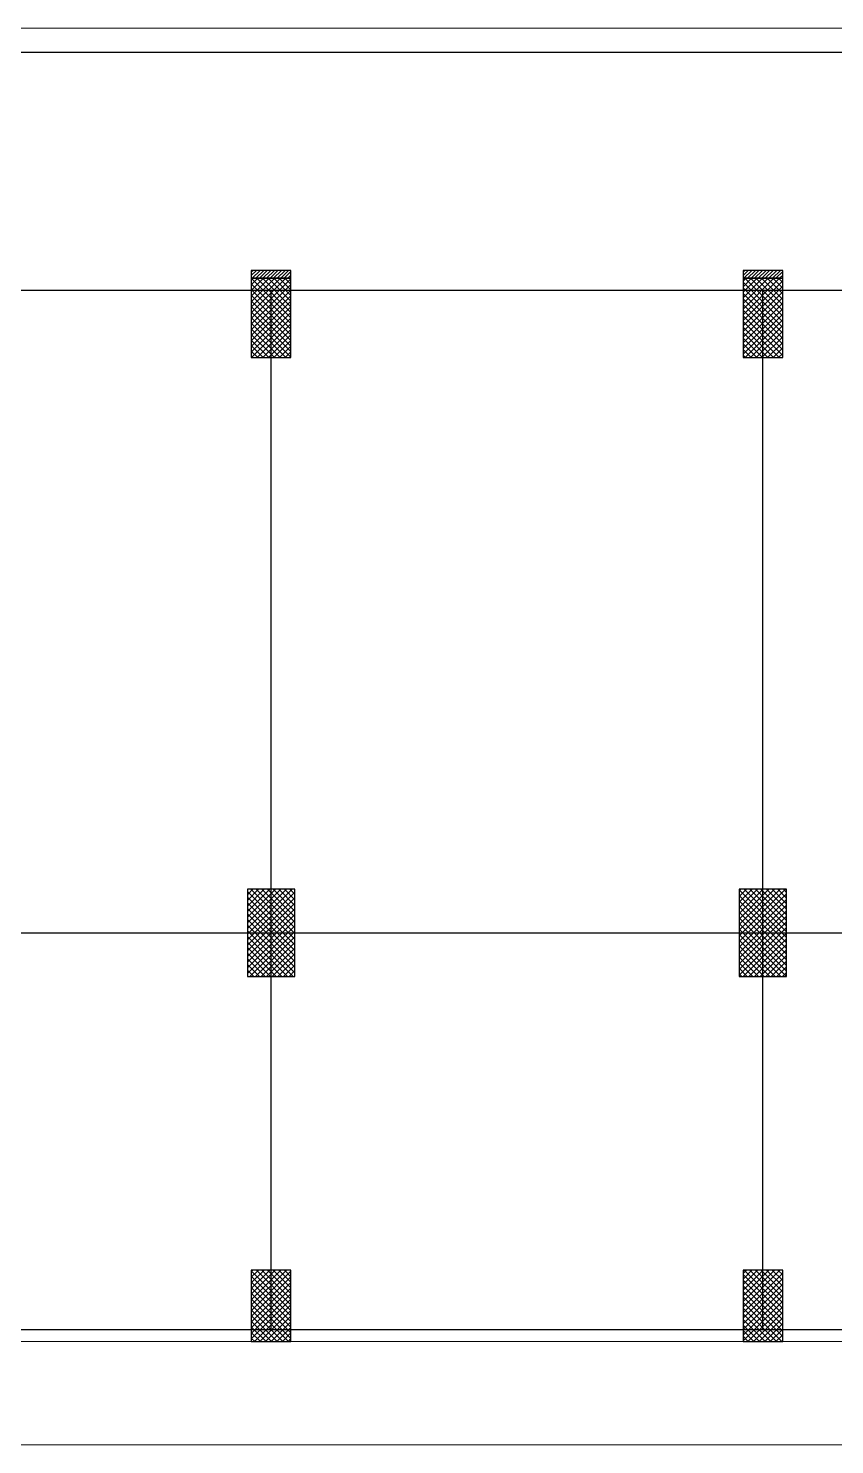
# Model space of a CAD drawing. Header units: millimetres. Extents: x -108 to 351, y -17 to 192.
# Drawn here: x 46.54 to 56.71, y -1.45 to 16.4 of the extents above; entities that cross this region are included whole.
import ezdxf

# ---------------------------------------------------------------- set-up
doc = ezdxf.new("R2010")
doc.units = ezdxf.units.MM
for name, color, linetype, lineweight in [('ars', 11, 'Continuous', 0), ('KOL', 1, 'Continuous', 30), ('lan', 7, 'Continuous', 15)]:
    doc.layers.add(name, color=color, linetype=linetype, lineweight=lineweight)
doc.layers.add('as', color=1, linetype='Continuous', plot=False)
pattern_1 = [(45, (0, -5), (-0.03535534, 0.03535534), []), (135, (0, -5), (-0.03535534, -0.03535534), [])]

# ---------------------------------------------------------------- blocks, each defined once
blk = doc.blocks.new('k1')
at = {"layer": 'ars'}
h = blk.add_hatch(dxfattribs=at)
h.set_pattern_fill('_USER', color=256, scale=0.05, angle=45, double=1, pattern_type=0)
h.set_pattern_definition(pattern_1)
h.paths.add_polyline_path([(-0.3, -0.55), (0.3, -0.55), (0.3, 0.55), (-0.3, 0.55)])
at = {"layer": 'KOL'}
blk.add_lwpolyline([(-0.3, -0.55), (0.3, -0.55), (0.3, 0.55), (-0.3, 0.55)], close=True, dxfattribs=at)
blk = doc.blocks.new('k3')
at = {"layer": 'ars'}
h = blk.add_hatch(dxfattribs=at)
h.set_pattern_fill('_USER', color=256, scale=0.05, angle=45, double=1, pattern_type=0)
h.set_pattern_definition([(45, (0, -5.05), (-0.03535534, 0.03535534), []), (135, (0, -5.05), (-0.03535534, -0.03535534), [])])
h.paths.add_polyline_path([(-0.25, -0.45), (0.25, -0.45), (0.25, 0.45), (-0.25, 0.45)])
at = {"layer": 'KOL'}
blk.add_lwpolyline([(-0.25, -0.45), (0.25, -0.45), (0.25, 0.45), (-0.25, 0.45)], close=True, dxfattribs=at)
blk = doc.blocks.new('k2')
at = {"layer": 'ars'}
h = blk.add_hatch(dxfattribs=at)
h.set_pattern_fill('_USER', color=256, scale=0.05, angle=45, double=1, pattern_type=0)
h.set_pattern_definition(pattern_1)
h.paths.add_polyline_path([(-0.25, -0.5), (0.25, -0.5), (0.25, 0.5), (-0.25, 0.5)])
at = {"layer": 'KOL'}
blk.add_lwpolyline([(-0.25, -0.5), (0.25, -0.5), (0.25, 0.5), (-0.25, 0.5)], close=True, dxfattribs=at)
blk = doc.blocks.new('lt dasar')
at = {"layer": 'ars'}
h = blk.add_hatch(dxfattribs=at)
h.set_pattern_fill('ANSI31', color=256, scale=0.01, style=0)
h.set_pattern_definition([(45, (34.05, 13.25), (-0.02245064, 0.02245064), [])])
h.paths.add_polyline_path([(49.35, 13.25), (49.85, 13.25), (49.85, 13.35), (49.35, 13.35)])
h = blk.add_hatch(dxfattribs=at)
h.set_pattern_fill('ANSI31', color=256, scale=0.01, style=0)
h.set_pattern_definition([(45, (40.25, 13.25), (-0.02245064, 0.02245064), [])])
h.paths.add_polyline_path([(55.55, 13.25), (56.05, 13.25), (56.05, 13.35), (55.55, 13.35)])
at = {"layer": 'as'}
for p, q in [((43.75, 16.1), (74.4, 16.1)), ((0, 13.1), (74.4, 13.1)), ((49.6, 0), (49.6, 13.1)), ((55.8, 0), (55.8, 13.1)), ((0, 5), (74.4, 5)), ((0, 0), (74.4, 0))]:
    blk.add_line(p, q, dxfattribs=at)
at = {"layer": 'KOL'}
for points in [[(49.35, 13.25), (49.85, 13.25), (49.85, 13.35), (49.35, 13.35)], [(55.55, 13.25), (56.05, 13.25), (56.05, 13.35), (55.55, 13.35)]]:
    blk.add_lwpolyline(points, close=True, dxfattribs=at)
at = {"layer": 'lan'}
for p, q in [((43.9, 16.4), (75.95, 16.4)), ((43.65, -0.15), (49.35, -0.15)), ((49.85, -0.15), (55.55, -0.15)), ((56.05, -0.15), (61.75, -0.15)), ((0.45, -1.45), (73.95, -1.45))]:
    blk.add_line(p, q, dxfattribs=at)
at = {"layer": 'KOL'}
for name, p in [('k2', (49.6, 12.75)), ('k2', (55.8, 12.75)), ('k1', (49.6, 5)), ('k1', (55.8, 5))]:
    blk.add_blockref(name, p, dxfattribs=at)
at = {"layer": 'KOL', "rotation": 180}
for p in [(49.6, 0.3), (55.8, 0.3)]:
    blk.add_blockref('k3', p, dxfattribs=at)

msp = doc.modelspace()

# ---------------------------------------------------------------- block references
at = {"layer": 'lan'}
msp.add_blockref('lt dasar', (0, 0), dxfattribs=at)

doc.saveas('drawing.dxf')
